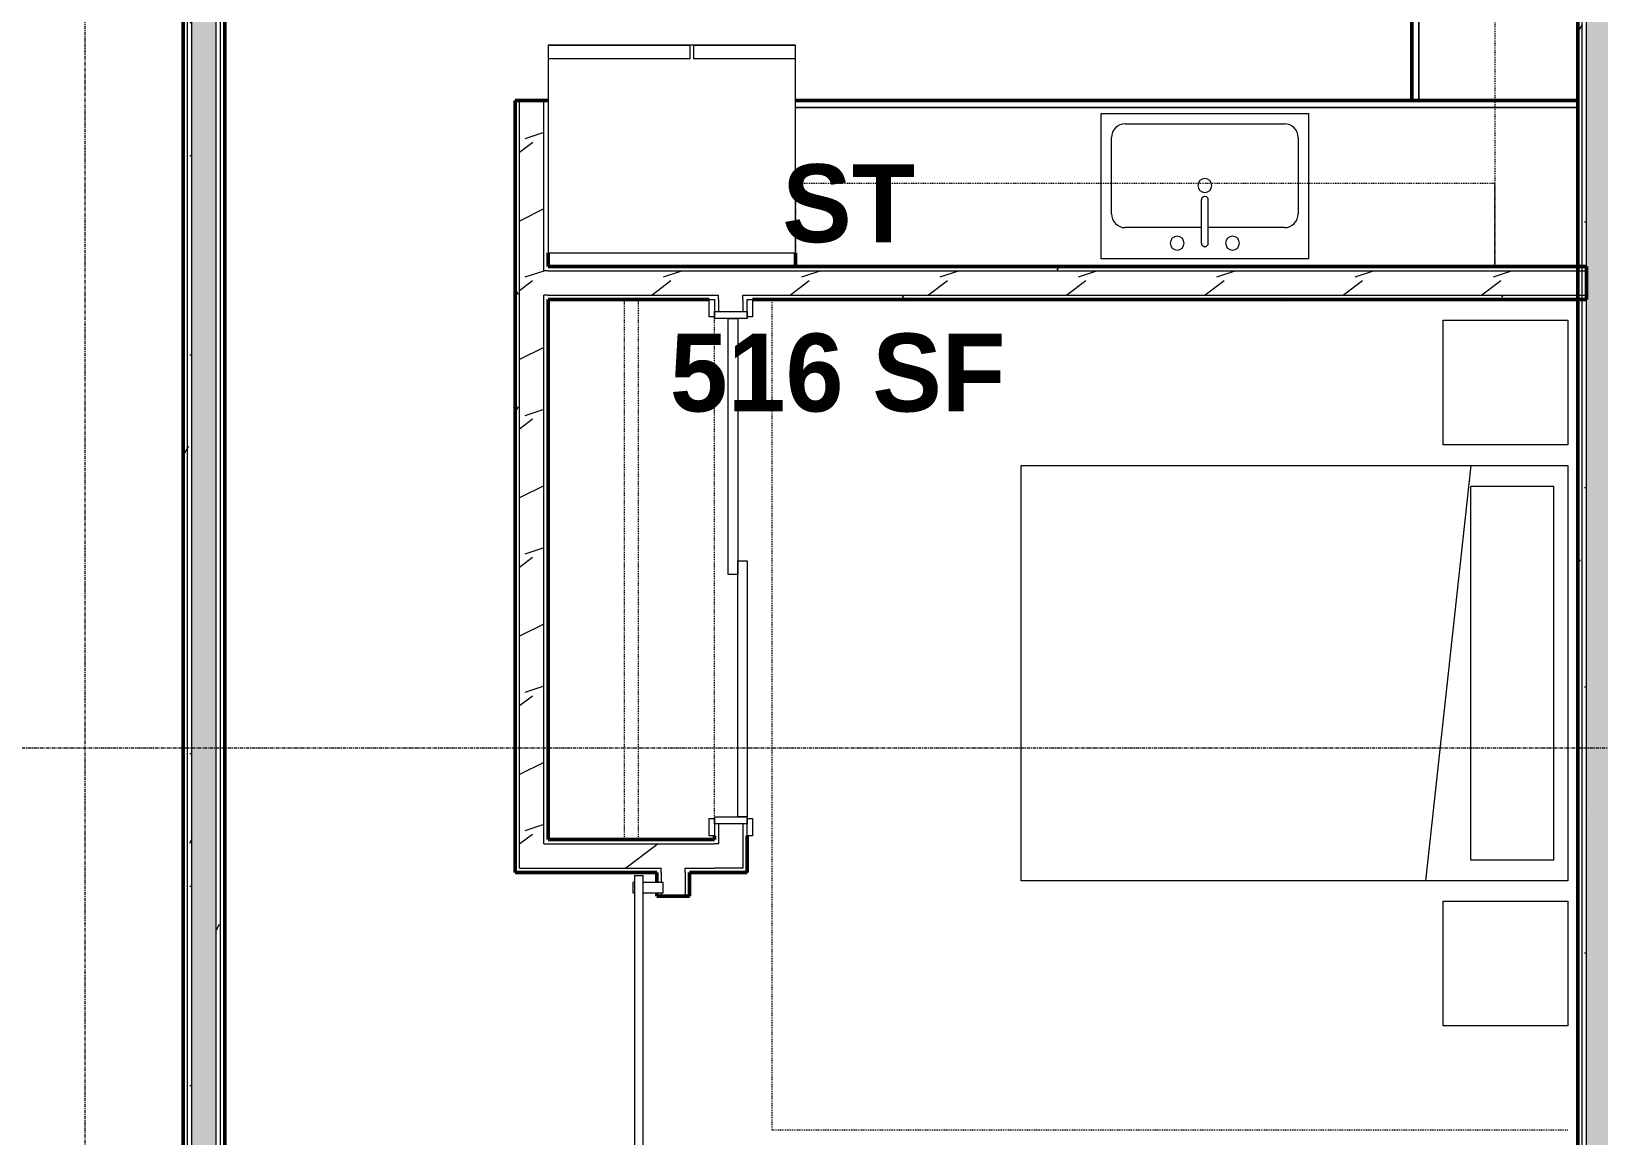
# Model space of a CAD drawing. Extents: x -4294 to -464, y 9706 to 12475.
# Drawn here: x -3162.1 to -2935.5, y 11791.2 to 11950.7 of the extents above; entities that cross this region are included whole.
import ezdxf

# ---------------------------------------------------------------- set-up
doc = ezdxf.new("R2010")
doc.units = 0
doc.linetypes.add('Dash', pattern=[0.25, 0.125, -0.125])
doc.linetypes.add('Grid Line 1_2_', pattern=[0.875, 0.5, -0.125, 0.125, -0.125])
for name, color, linetype, lineweight in [('0-1', 7, 'Continuous', 5), ('0-2', 50, 'Continuous', 13), ('A-AREA-IDEN', 2, 'Continuous', 9), ('A-DOOR-1', 7, 'Continuous', 9), ('A-DOOR-2', 90, 'Continuous', 20), ('A-DOOR-3', 50, 'Continuous', 13), ('A-DOOR-4', 250, 'Continuous', 50), ('A-DOOR-FRAM-1', 90, 'Continuous', 20), ('A-WALL', 113, 'Continuous', 13), ('A-WALL-2', 250, 'Continuous', 50), ('A-WALL-3', 50, 'Continuous', 13), ('A-WALL-PATT-1', 7, 'Continuous', 9), ('A-WALL-PATT-2', 8, 'Continuous', 9), ('A-WALL-PATT-5', 111, 'Continuous', 9), ('I-FURN-1', 7, 'Continuous', 9), ('I-FURN-HDLN-1', 7, 'Dash', 9), ('I-WALL-1', 2, 'Continuous', 50), ('P-SANR-FIXT-1', 7, 'Continuous', 9), ('Q-CASE-1', 250, 'Continuous', 50), ('Q-CASE-2', 7, 'Continuous', 9), ('Q-CASE-HDLN-1', 7, 'Dash', 9), ('Q-SPCQ-1', 7, 'Continuous', 9), ('S-GRID-1', 1, 'Grid Line 1_2_', 9)]:
    doc.layers.add(name, color=color, linetype=linetype, lineweight=lineweight)
doc.styles.add('Century Gothic_B', font='Gothicb.ttf', dxfattribs={"height": 11.25})
pattern_1 = [(0, (0, 0), (38.4, 9.6), [1.584, -27.216, 1.584, -27.216, -153.6]), (0, (0, 0), (38.4, 9.6), [-57.6, 1.584, -56.016, 1.584, -27.216, -67.2]), (0, (0, 0), (38.4, 9.6), [-144, 1.584, -17.616, 1.584, -46.416]), (120, (14.4, 4.8), (-27.513844, 28.4553755), [1.584, -27.216, 1.584, -27.216, -153.6]), (120, (14.4, 4.8), (-27.513844, 28.4553755), [-57.6, 1.584, -56.016, 1.584, -27.216, -67.2]), (120, (14.4, 4.8), (-27.513844, 28.4553755), [-144, 1.584, -17.616, 1.584, -46.416]), (240, (19.2, 24), (-10.886156, -38.0553755), [1.584, -27.216, 1.584, -27.216, -153.6]), (240, (19.2, 24), (-10.886156, -38.0553755), [-57.6, 1.584, -56.016, 1.584, -27.216, -67.2]), (240, (19.2, 24), (-10.886156, -38.0553755), [-144, 1.584, -17.616, 1.584, -46.416])]
pattern_2 = [(216.87, (7.997, 19.992), (59.9755286, 39.9843071), [9.996, -89.964]), (206.565, (19.992, 13.994), (-19.991807, -19.992219), [22.352, -22.352]), (198.435, (19.992, 3.998), (-39.983821, -19.991955), [12.644, -50.576])]
pattern_3 = [(161.57, (0.6, 0.6), (-4.80033747, -0.00041462), [0, -34.152, 3.792, 0]), (18.43, (-0.6, 0.6), (-4.80033747, 0.00041462), [0, -34.152, 3.792, 0]), (108.43, (0.6, 0.6), (2.39913218, -12.00105099), [11.382, -26.562]), (71.57, (-0.6, 0.6), (2.39913218, 12.00105099), [11.382, -26.562])]

# ---------------------------------------------------------------- blocks, each defined once
blk = doc.blocks.new('FOLDING_SLIDING CLOSET - 72_ x 80_-1372885-FLOOR PLAN - 2ND FLOOR')
at = {"layer": 'A-DOOR-1'}
for p, q in [((-38.75, 3.25), (-36.25, 3.25)), ((-38.75, 2.5), (-38.75, 3.25)), ((-36.25, 2.5), (-38.75, 2.5)), ((-36.25, 3.25), (-36.25, 2.5)), ((36.25, 3.25), (38.75, 3.25)), ((36.25, 2.5), (36.25, 3.25)), ((38.75, 2.5), (36.25, 2.5)), ((38.75, 3.25), (38.75, 2.5)), ((-38.75, -2.25), (-36.25, -2.25)), ((-38.75, -3), (-38.75, -2.25)), ((-36.25, -2.25), (-36.25, -3)), ((36.25, -2.25), (38.75, -2.25)), ((36.25, -3), (36.25, -2.25)), ((38.75, -2.25), (38.75, -3)), ((-36.25, -3), (-38.75, -3)), ((38.75, -3), (36.25, -3))]:
    blk.add_line(p, q, dxfattribs=at)
at = {"layer": 'A-DOOR-2'}
for p, q in [((-1, 0.5), (36, 0.5)), ((-1, -0.875), (-1, 0.5)), ((36, 0.5), (36, -0.875)), ((-36, -0.875), (1, -0.875)), ((-36, -2.25), (-36, -0.875)), ((1, -2.25), (-36, -2.25)), ((36, -0.875), (-1, -0.875)), ((1, -0.875), (1, -2.25))]:
    blk.add_line(p, q, dxfattribs=at)
at = {"layer": 'A-DOOR-FRAM-1'}
for p, q in [((-37, 2.5), (-36, 2.5)), ((-37, -2.25), (-37, 2.5)), ((-36, 2.5), (-36, -2.25)), ((36, 2.5), (37, 2.5)), ((36, -2.25), (36, 2.5)), ((37, 2.5), (37, -2.25)), ((-36, -2.25), (-37, -2.25)), ((37, -2.25), (36, -2.25))]:
    blk.add_line(p, q, dxfattribs=at)
blk = doc.blocks.new('Refrigerator_-_Side-by-Side_6047 - 36_ X 30_-345559-FLOOR PLAN - 2ND FLOOR')
at = {"layer": 'Q-SPCQ-1'}
for p, q in [((17.87, 14.42), (-17.88, 14.42)), ((-17.88, 14.42), (-17.88, -15.58)), ((17.87, -15.58), (17.87, 14.42)), ((-17.88, -13.58), (-3.13, -13.58)), ((-17.88, -13.58), (-17.88, -15.58)), ((-3.13, -15.58), (-3.13, -13.58)), ((-2.63, -13.58), (17.87, -13.58)), ((-2.63, -13.58), (-2.63, -15.58)), ((17.87, -15.58), (17.87, -13.58)), ((-17.88, -15.58), (17.87, -15.58)), ((-3.13, -15.58), (-17.88, -15.58)), ((17.87, -15.58), (-2.63, -15.58))]:
    blk.add_line(p, q, dxfattribs=at)
blk = doc.blocks.new('OD_CW_Base Cabinet - OD_CW_Base Cabinet-1964684-FLOOR PLAN - 2ND FLOOR')
at = {"layer": 'Q-CASE-1'}
for p, q in [((0.74, 0), (113.84, 0)), ((0.74, -24), (0.74, -22))]:
    blk.add_line(p, q, dxfattribs=at)
at = {"layer": 'Q-CASE-2'}
for p, q in [((0.74, 0), (113.84, 0)), ((113.84, -1), (0.74, -1)), ((0.74, -1), (113.84, -1)), ((0.74, -24), (0.74, -22))]:
    blk.add_line(p, q, dxfattribs=at)
blk = doc.blocks.new('Sink Kitchen-Single - 30_ x 21_-1372827-FLOOR PLAN - 2ND FLOOR')
at = {"layer": 'P-SANR-FIXT-1'}
for p, q in [((-14.38, 10.41), (15.62, 10.41)), ((-14.38, -10.59), (-14.38, 10.41)), ((15.62, 10.41), (15.62, -10.59)), ((-12.88, -4.09), (-12.88, 6.91)), ((-10.88, 8.91), (12.12, 8.91)), ((14.12, 6.91), (14.12, -4.09)), ((0.12, -8.34), (0.12, -2.09)), ((1.12, -8.34), (1.12, -2.09)), ((0.12, -6.09), (-10.88, -6.09)), ((12.12, -6.09), (1.12, -6.09)), ((15.62, -10.59), (-14.38, -10.59))]:
    blk.add_line(p, q, dxfattribs=at)
for centre, radius, start, end in [((-10.88, 6.91), 2, 90, 180), ((12.12, 6.91), 2, 360, 90), ((0.62, 0), 1, 360, 180), ((0.62, 0), 1, 180, 0), ((0.62, -2.09), 0.5, 360, 180), ((-10.88, -4.09), 2, 180, 270), ((12.12, -4.09), 2, 270, 0), ((-3.38, -8.34), 1, 360, 180), ((-3.38, -8.34), 1, 180, 0), ((0.62, -8.34), 0.5, 180, 0), ((4.62, -8.34), 1, 0, 180), ((4.62, -8.34), 1, 180, 0)]:
    blk.add_arc(centre, radius, start, end, dxfattribs=at)
blk = doc.blocks.new('OD_CW_Base Cabinet - OD_CW_Base Cabinet-1964726-FLOOR PLAN - 2ND FLOOR')
at = {"layer": 'Q-CASE-1'}
for p, q in [((0.74, -24), (0.74, 0)), ((0.74, 0), (133.01, 0))]:
    blk.add_line(p, q, dxfattribs=at)
at = {"layer": 'Q-CASE-2'}
for p, q in [((0.74, -1), (0.74, 0)), ((0.74, 0), (133.01, 0)), ((46.97, -1), (0.74, -1)), ((0.74, -24), (0.74, -1)), ((0.74, -1), (46.97, -1)), ((133.01, -1), (70.97, -1)), ((70.97, -1), (133.01, -1))]:
    blk.add_line(p, q, dxfattribs=at)
blk = doc.blocks.new('OD_CW_Upper Cabinet - OD_CW_Upper Cabinet-1964754-FLOOR PLAN - 2ND FLOOR')
at = {"layer": 'Q-CASE-HDLN-1'}
for p, q in [((157.01, 24), (0.74, 24)), ((0.74, 24), (0.74, 12)), ((157.01, 12), (157.01, 24)), ((0.74, 12), (157.01, 12))]:
    blk.add_line(p, q, dxfattribs=at)
blk = doc.blocks.new('Interior_barn_door_18732 - Interior_barn_door_18732-1656080-FLOOR PLAN - 2ND FLOOR')
at = {"layer": 'A-DOOR-1'}
for p, q in [((-23.69, 6.07), (-23.69, 6)), ((-23.62, 6.07), (-23.69, 6.07)), ((-23.69, 6.07), (-23.44, 6.07)), ((-23.63, 6.57), (-23.63, 6.32)), ((-23.59, 6.57), (-23.59, 6.32)), ((-23.56, 6.57), (-22.49, 6.57)), ((-22.49, 6.32), (-23.56, 6.32)), ((-23.44, 6.07), (-22.69, 6.07)), ((-23.32, 6.32), (-23.32, 6.07)), ((-23.32, 6.32), (-23.32, 6.07)), ((-22.82, 6.07), (-22.82, 6.32)), ((-22.82, 6.07), (-22.82, 6.32)), ((-22.69, 6.07), (-22.44, 6.07)), ((-22.44, 6.07), (-22.51, 6.07)), ((-22.49, 6.57), (-22.49, 6.32)), ((-22.44, 6), (-22.44, 6.07)), ((-20.62, 6.32), (-20.62, 6.57))]:
    blk.add_line(p, q, dxfattribs=at)
for points in [[(-23.63, 6.57), (-23.62, 6.57), (-23.6, 6.57), (-23.58, 6.57)], [(-23.58, 6.32), (-23.6, 6.32), (-23.62, 6.32), (-23.63, 6.32)]]:
    blk.add_open_spline(points, degree=3, dxfattribs=at)
for points, knots in [([(-22.49, 6.57), (-22.05, 6.57), (-21.63, 6.57), (-21.29, 6.57), (-20.97, 6.57), (-20.65, 6.57), (-20.61, 6.57), (-20.63, 6.57), (-20.63, 6.57)], [-0.722227, -0.722227, -0.722227, -0.722227, -0.6854273, -0.6485379, -0.6054888, -0.5563887, -0.4969616, -0.4885654, -0.4885654, -0.4885654, -0.4885654]), ([(-20.63, 6.32), (-20.63, 6.32), (-20.61, 6.32), (-20.65, 6.32), (-20.97, 6.32), (-21.29, 6.32), (-21.63, 6.32), (-22.05, 6.32), (-22.49, 6.32)], [0.4885654, 0.4885654, 0.4885654, 0.4885654, 0.4969616, 0.5563887, 0.6054888, 0.6485379, 0.6854273, 0.722227, 0.722227, 0.722227, 0.722227])]:
    blk.add_open_spline(points, degree=3, knots=knots, dxfattribs=at)
at = {"layer": 'A-DOOR-3'}
for p, q in [((-53.23, 5.57), (-60, 5.57)), ((-60, 4.95), (-60, 5.57)), ((-60, 4.32), (-60, 4.95)), ((-57.5, 5.85), (-59, 5.85)), ((-59, 5.85), (-59, 5.57)), ((-57.5, 5.57), (-57.5, 5.85)), ((-53.56, 6), (-52.06, 6)), ((-53.56, 6), (-53.56, 5.67)), ((-53.56, 5.67), (-52.06, 5.67)), ((-53.29, 5.67), (-52.82, 4.92)), ((-52.82, 4.98), (-53.29, 4.23)), ((-52.76, 4.92), (-52.29, 5.67)), ((-52.29, 4.23), (-52.76, 4.98)), ((-23.44, 5.57), (-52.35, 5.57)), ((-52.06, 5.67), (-52.06, 6)), ((-24.9, 5.82), (-50.9, 5.82)), ((-23.73, 6), (-22.23, 6)), ((-23.73, 5.67), (-23.73, 6)), ((-23.73, 5.67), (-22.23, 5.67)), ((-23.5, 5.67), (-23.03, 4.92)), ((-23.03, 4.98), (-23.5, 4.23)), ((-22.97, 4.92), (-22.5, 5.67)), ((-22.5, 4.23), (-22.97, 4.98)), ((21, 5.57), (-22.56, 5.57)), ((-22.23, 6), (-22.23, 5.67)), ((18.5, 5.85), (18.5, 5.57)), ((20, 5.85), (18.5, 5.85)), ((20, 5.57), (20, 5.85)), ((21, 5.57), (21, 4.95)), ((21, 4.95), (21, 4.32)), ((-60, 4.32), (-53.24, 4.32)), ((-59, 4.32), (-59, 1.47)), ((-57.5, 1.47), (-57.5, 4.32)), ((-52.79, 4.23), (-53.29, 4.23)), ((-52.29, 4.23), (-52.79, 4.23)), ((-52.35, 4.32), (-23.44, 4.32)), ((-50.9, 4.07), (-24.9, 4.07)), ((-23, 4.23), (-23.5, 4.23)), ((-22.5, 4.23), (-23, 4.23)), ((-22.56, 4.32), (21, 4.32)), ((18.5, 4.32), (18.5, 1.47)), ((20, 1.47), (20, 4.32)), ((-59, 1.47), (-57.5, 1.47)), ((18.5, 1.47), (20, 1.47))]:
    blk.add_line(p, q, dxfattribs=at)
at = {"layer": 'A-DOOR-4'}
for p, q in [((-55.9, 5.82), (-53.56, 5.82)), ((-55.9, 5.57), (-55.9, 5.82)), ((-52.06, 5.82), (-50.9, 5.82)), ((-50.9, 5.82), (-50.9, 5.57)), ((-24.9, 5.82), (-23.73, 5.82)), ((-24.9, 5.57), (-24.9, 5.82)), ((-22.23, 5.82), (-19.9, 5.82)), ((-19.9, 5.82), (-19.9, 5.55)), ((-55.9, 4.07), (-55.9, 4.32)), ((-50.9, 4.07), (-55.9, 4.07)), ((-50.9, 4.33), (-50.9, 4.07)), ((-24.9, 4.07), (-24.9, 4.33)), ((-19.9, 4.07), (-24.9, 4.07)), ((-19.9, 4.34), (-19.9, 4.07))]:
    blk.add_line(p, q, dxfattribs=at)
blk = doc.blocks.new('OD_CW_Upper Cabinet - OD_CW_Upper Cabinet-1964653-FLOOR PLAN - 2ND FLOOR')
at = {"layer": 'Q-CASE-HDLN-1'}
for p, q in [((101.84, 24), (0.74, 24)), ((0.74, 24), (0.74, 12)), ((101.84, 12), (101.84, 24)), ((0.74, 12), (101.84, 12))]:
    blk.add_line(p, q, dxfattribs=at)
blk = doc.blocks.new('OD_CW_Closet - OD_CW_Closet-1690832-FLOOR PLAN - 2ND FLOOR')
at = {"layer": 'Q-CASE-HDLN-1'}
for p, q in [((0.74, -24), (0.74, -0.73)), ((3.24, 0), (75.74, 0)), ((78.24, 0), (78.78, 0)), ((78.78, 0), (78.78, -24)), ((0.74, -11), (78.78, -11)), ((0.74, -13), (78.78, -13)), ((78.78, -24), (0.74, -24))]:
    blk.add_line(p, q, dxfattribs=at)
blk = doc.blocks.new('Bed-Standard - Queen 60_ x 79_-V55-FLOOR PLAN - 2ND FLOOR')
at = {"layer": 'I-FURN-1'}
for p, q in [((-19.31, 41.3), (40.69, 41.3)), ((-19.31, -37.7), (-19.31, 41.3)), ((40.69, 41.3), (40.69, -37.7)), ((40.69, -23.7), (-19.31, -17.13)), ((-16.31, -23.7), (37.69, -23.7)), ((-16.31, -35.7), (-16.31, -23.7)), ((37.69, -35.7), (37.69, -23.7)), ((-16.31, -35.7), (37.69, -35.7)), ((40.69, -37.7), (-19.31, -37.7))]:
    blk.add_line(p, q, dxfattribs=at)
at = {"layer": 'I-FURN-HDLN-1'}
for p, q in [((-55.31, 77.3), (64.69, 77.3)), ((-55.31, -37.7), (-55.31, 77.3))]:
    blk.add_line(p, q, dxfattribs=at)
blk = doc.blocks.new('Table-Night Stand - 18_ x 18_ x 24_-1372838-FLOOR PLAN - 2ND FLOOR')
at = {"layer": 'I-FURN-1'}
for p, q in [((0.15, 0), (18.15, 0)), ((0.15, -18), (0.15, 0)), ((18.15, 0), (18.15, -18)), ((18.15, -18), (0.15, -18))]:
    blk.add_line(p, q, dxfattribs=at)
blk = doc.blocks.new('CTR - 1st Phase - Unit Layouts_rvt-1-FLOOR PLAN - 2ND FLOOR')
at = {"layer": 'A-WALL-PATT-1'}
h = blk.add_hatch(dxfattribs=at)
h.set_pattern_fill('FP_1', color=256, style=0, pattern_type=2)
h.set_pattern_definition(pattern_1)
h.paths.add_polyline_path([(-3092.12, 11829.84), (-3091.5, 11829.84), (-3091.5, 11940.76), (-3092.12, 11940.76), (-3092.12, 11833.34)], flags=0)
h = blk.add_hatch(dxfattribs=at)
h.set_pattern_fill('FP_1', color=256, style=0, pattern_type=2)
h.set_pattern_definition(pattern_1)
h.paths.add_polyline_path([(-2961.52, 11916.14), (-2938.52, 11916.14), (-2938.52, 11916.76), (-3087.37, 11916.76), (-3087.37, 11916.14), (-3008.73, 11916.14)], flags=0)
h = blk.add_hatch(dxfattribs=at)
h.set_pattern_fill('FP_1', color=256, style=0, pattern_type=2)
h.set_pattern_definition(pattern_1)
h.paths.add_polyline_path([(-3064.1, 11912.01), (-3062.73, 11912.01), (-3062.73, 11912.64), (-3087.37, 11912.64), (-3087.37, 11912.01)], flags=0)
h.paths.add_polyline_path([(-3058.32, 11912.01), (-2938.52, 11912.01), (-2938.52, 11912.64), (-3059.23, 11912.64), (-3059.23, 11912.01), (-3058.6, 11912.01)], flags=0)
h = blk.add_hatch(dxfattribs=at)
h.set_pattern_fill('FP_1', color=256, style=0, pattern_type=2)
h.set_pattern_definition(pattern_1)
h.paths.add_polyline_path([(-3071.67, 11742.34), (-3071.05, 11742.34), (-3071.05, 11748.79), (-3071.67, 11748.79)], flags=0)
h.paths.add_polyline_path([(-3071.05, 11750.29), (-3071.05, 11789.79), (-3071.67, 11789.79), (-3071.67, 11750.29), (-3071.15, 11750.29)], flags=0)
h.paths.add_polyline_path([(-3071.67, 11825.79), (-3071.05, 11825.79), (-3071.05, 11826.29), (-3071.67, 11826.29)], flags=0)
h.paths.add_polyline_path([(-3071.41, 11827.79), (-3071.05, 11827.79), (-3071.05, 11829.21), (-3071.67, 11829.21), (-3071.67, 11827.79)], flags=0)
at = {"layer": 'A-WALL-PATT-2'}
h = blk.add_hatch(dxfattribs=at)
h.set_pattern_fill('FP_2', color=256, style=0, pattern_type=2)
h.set_pattern_definition(pattern_2)
h.paths.add_polyline_path([(-3088, 11833.34), (-3088, 11833.34), (-3088, 11940.76), (-3091.5, 11940.76), (-3091.5, 11833.34), (-3091.43, 11833.34)], flags=0)
h = blk.add_hatch(dxfattribs=at)
h.set_pattern_fill('FP_2', color=256, style=0, pattern_type=2)
h.set_pattern_definition(pattern_2)
h.paths.add_polyline_path([(-2937.27, 11912.64), (-2937.27, 11916.14), (-3088, 11916.14), (-3088, 11912.64), (-2937.9, 11912.64)], flags=0)
h = blk.add_hatch(dxfattribs=at)
h.set_pattern_fill('FP_2', color=256, style=0, pattern_type=2)
h.set_pattern_definition(pattern_2)
h.paths.add_polyline_path([(-3071.05, 11829.84), (-3062.73, 11829.84), (-3062.73, 11833.34), (-3091.5, 11833.34), (-3091.5, 11829.84), (-3077.65, 11829.84)], flags=0)
h = blk.add_hatch(dxfattribs=at)
h.set_pattern_fill('FP_2', color=256, style=0, pattern_type=2)
h.set_pattern_definition(pattern_2)
h.paths.add_polyline_path([(-3071.05, 11742.34), (-3067.55, 11742.34), (-3067.56, 11789.79), (-3071.05, 11789.79), (-3071.05, 11750.29), (-3070.77, 11750.29), (-3070.77, 11748.79), (-3071.05, 11748.79)], flags=0)
h.paths.add_polyline_path([(-3071.05, 11825.79), (-3067.55, 11825.79), (-3067.55, 11829.84), (-3071.05, 11829.84), (-3071.05, 11827.79), (-3070.77, 11827.79), (-3070.77, 11826.29), (-3071.05, 11826.29)], flags=0)
at = {"layer": 'A-WALL-2'}
for p, q in [((-3092.12, 11940.76), (-3092.12, 11833.96)), ((-3087.37, 11940.76), (-3092.12, 11940.76)), ((-3087.37, 11916.76), (-3087.37, 11918.76)), ((-2937.27, 11916.76), (-3087.37, 11916.76)), ((-2937.27, 11912.01), (-2937.27, 11916.76)), ((-3087.37, 11912.01), (-3064.1, 11912.01)), ((-3087.37, 11833.96), (-3087.37, 11912.01)), ((-3057.85, 11912.01), (-2937.27, 11912.01)), ((-3092.12, 11833.96), (-3092.12, 11829.84)), ((-3063.35, 11833.96), (-3087.37, 11833.96)), ((-3063.35, 11834.51), (-3063.35, 11833.96)), ((-3058.6, 11829.21), (-3058.6, 11834.51)), ((-3092.12, 11829.84), (-3092.12, 11829.21)), ((-3092.12, 11829.21), (-3071.67, 11829.21)), ((-3071.67, 11829.21), (-3071.67, 11827.79)), ((-3066.92, 11825.79), (-3066.92, 11829.21)), ((-3066.92, 11829.21), (-3063.35, 11829.21)), ((-3063.35, 11829.21), (-3059.23, 11829.21)), ((-3059.23, 11829.21), (-3058.6, 11829.21)), ((-3071.67, 11826.29), (-3071.67, 11825.79)), ((-3071.67, 11825.79), (-3066.92, 11825.79))]:
    blk.add_line(p, q, dxfattribs=at)
at = {"layer": 'A-WALL-3'}
for p, q in [((-3091.5, 11833.96), (-3091.5, 11940.76)), ((-3088, 11916.14), (-3088, 11940.76)), ((-3087.37, 11916.14), (-3088, 11916.14)), ((-3087.37, 11916.14), (-2937.27, 11916.14)), ((-3087.37, 11912.64), (-3088, 11912.64)), ((-3088, 11833.96), (-3088, 11912.64)), ((-3087.37, 11912.64), (-3062.73, 11912.64)), ((-3062.73, 11912.01), (-3062.73, 11912.64)), ((-3059.23, 11912.01), (-3059.23, 11912.64)), ((-3059.23, 11912.64), (-2937.27, 11912.64)), ((-3062.73, 11912.01), (-3062.73, 11910.26)), ((-3059.23, 11912.01), (-3059.23, 11910.26)), ((-3062.73, 11836.26), (-3062.73, 11833.34)), ((-3059.23, 11836.26), (-3059.23, 11829.84)), ((-3091.5, 11833.34), (-3091.5, 11833.96)), ((-3091.5, 11829.84), (-3091.5, 11833.34)), ((-3088, 11833.34), (-3088, 11833.96)), ((-3088, 11833.34), (-3063.35, 11833.34)), ((-3062.73, 11833.34), (-3063.35, 11833.34)), ((-3091.5, 11829.84), (-3071.05, 11829.84)), ((-3071.05, 11829.21), (-3071.05, 11829.84)), ((-3071.05, 11829.21), (-3071.05, 11827.79)), ((-3067.55, 11829.21), (-3067.55, 11829.84)), ((-3067.55, 11829.84), (-3063.35, 11829.84)), ((-3067.55, 11829.21), (-3067.55, 11825.79)), ((-3062.73, 11829.84), (-3063.35, 11829.84)), ((-3059.23, 11829.84), (-3062.73, 11829.84)), ((-3071.05, 11826.29), (-3071.05, 11825.79))]:
    blk.add_line(p, q, dxfattribs=at)
at = {"layer": '0-2'}
for name, p, rotation in [('OD_CW_Base Cabinet - OD_CW_Base Cabinet-1964726-FLOOR PLAN - 2ND FLOOR', (-2962.52, 11940.02), 89.99999999998668), ('OD_CW_Upper Cabinet - OD_CW_Upper Cabinet-1964754-FLOOR PLAN - 2ND FLOOR', (-2962.52, 12073.77), 269.9999999999818), ('Refrigerator_-_Side-by-Side_6047 - 36_ X 30_-345559-FLOOR PLAN - 2ND FLOOR', (-3069.5, 11933.18), 180), ('OD_CW_Upper Cabinet - OD_CW_Upper Cabinet-1964653-FLOOR PLAN - 2ND FLOOR', (-2949.79, 11940.76), 180), ('OD_CW_Closet - OD_CW_Closet-1690832-FLOOR PLAN - 2ND FLOOR', (-3063.37, 11912.75), 270.000000000007), ('FOLDING_SLIDING CLOSET - 72_ x 80_-1372885-FLOOR PLAN - 2ND FLOOR', (-3060.85, 11873.26), 90.0000000000005), ('Bed-Standard - Queen 60_ x 79_-V55-FLOOR PLAN - 2ND FLOOR', (-2977.7, 11847.32), 90.00000000000772), ('Table-Night Stand - 18_ x 18_ x 24_-1372838-FLOOR PLAN - 2ND FLOOR', (-2958, 11890.86), 90.00000000001218), ('Interior_barn_door_18732 - Interior_barn_door_18732-1656080-FLOOR PLAN - 2ND FLOOR', (-3069.3, 11807.79), 89.99999999999514), ('Table-Night Stand - 18_ x 18_ x 24_-1372838-FLOOR PLAN - 2ND FLOOR', (-2958, 11806.93), 90.00000000000772)]:
    blk.add_blockref(name, p, dxfattribs=dict(at, rotation=rotation))
for name, p in [('OD_CW_Base Cabinet - OD_CW_Base Cabinet-1964684-FLOOR PLAN - 2ND FLOOR', (-3052.36, 11940.76)), ('Sink Kitchen-Single - 30_ x 21_-1372827-FLOOR PLAN - 2ND FLOOR', (-2993.07, 11928.48))]:
    blk.add_blockref(name, p, dxfattribs=at)
blk = doc.blocks.new('CTR - 1st Phase - Shell_rvt-1-FLOOR PLAN - 2ND FLOOR')
at = {"layer": 'S-GRID-1'}
for p, q in [((-3154.32, 9836.18), (-3154.32, 12413.74)), ((-464.45, 11847.19), (-4232.19, 11847.19))]:
    blk.add_line(p, q, dxfattribs=at)

msp = doc.modelspace()

# ---------------------------------------------------------------- hatches: boundary and pattern name
at = {"layer": 'A-WALL-PATT-5'}
h = msp.add_hatch(dxfattribs=at)
h.set_pattern_fill('FP_1', color=256, style=0, pattern_type=2)
h.set_pattern_definition(pattern_1)
h.paths.add_polyline_path([(-3139.4987, 11743.5894), (-3139.4987, 12109.9644), (-3140.1237, 12109.9644), (-3140.1237, 11743.5894)], flags=0)
h = msp.add_hatch(dxfattribs=at)
h.set_pattern_fill('FP_1', color=256, style=0, pattern_type=2)
h.set_pattern_definition(pattern_1)
h.paths.add_polyline_path([(-3139.4987, 11742.9644), (-3138.8737, 11742.9644), (-3138.8737, 12109.9644), (-3139.4987, 12109.9644), (-3139.4987, 11743.5894)], flags=0)
h = msp.add_hatch(dxfattribs=at)
h.set_pattern_fill('FP_41', color=256, style=0, pattern_type=2)
h.set_pattern_definition(pattern_3)
h.paths.add_polyline_path([(-3138.8737, 11742.3394), (-3135.3737, 11742.3394), (-3135.3737, 12109.9644), (-3138.8737, 12109.9644), (-3138.8737, 11742.9644)], flags=0)
h = msp.add_hatch(dxfattribs=at)
h.set_pattern_fill('FP_1', color=256, style=0, pattern_type=2)
h.set_pattern_definition(pattern_1)
h.paths.add_polyline_path([(-3135.3737, 11742.9644), (-3134.7487, 11742.9644), (-3134.7487, 12109.9644), (-3135.3737, 12109.9644), (-3135.3737, 11743.2048)], flags=0)
h = msp.add_hatch(dxfattribs=at)
h.set_pattern_fill('FP_1', color=256, style=0, pattern_type=2)
h.set_pattern_definition(pattern_1)
h.paths.add_polyline_path([(-3134.1237, 11743.5894), (-3134.1237, 12109.9644), (-3134.7487, 12109.9644), (-3134.7487, 11743.5894)], flags=0)
h = msp.add_hatch(dxfattribs=at)
h.set_pattern_fill('FP_1', color=256, style=0, pattern_type=2)
h.set_pattern_definition(pattern_1)
h.paths.add_polyline_path([(-2937.8987, 11722.6394), (-2937.8987, 11912.6363), (-2938.5237, 11912.6363), (-2938.5237, 11722.6394)], flags=0)
h.paths.add_polyline_path([(-2938.5237, 11916.1363), (-2937.8987, 11916.1363), (-2937.8987, 12109.9644), (-2938.5237, 12109.9644), (-2938.5237, 11986.994)], flags=0)
h = msp.add_hatch(dxfattribs=at)
h.set_pattern_fill('FP_1', color=256, style=0, pattern_type=2)
h.set_pattern_definition(pattern_1)
h.paths.add_polyline_path([(-2937.8987, 11722.0144), (-2937.2737, 11722.0174), (-2937.2737, 11912.6363), (-2937.8987, 11912.6363), (-2937.8987, 11722.6394)], flags=0)
h.paths.add_polyline_path([(-2937.2737, 11916.1363), (-2937.2737, 12109.9644), (-2937.8987, 12109.9644), (-2937.8987, 11916.1363), (-2937.5865, 11916.1363)], flags=0)
h = msp.add_hatch(dxfattribs=at)
h.set_pattern_fill('FP_41', color=256, style=0, pattern_type=2)
h.set_pattern_definition(pattern_3)
h.paths.add_polyline_path([(-2937.2737, 11721.3894), (-2933.7737, 11721.3894), (-2933.7737, 12109.9644), (-2937.2737, 12109.9644), (-2937.2737, 11722.0144)], flags=0)

# ---------------------------------------------------------------- linework, layer by layer
at = {"layer": 'A-WALL'}
for p, q in [((-3139.4987, 11742.9644), (-3139.4987, 12109.9644)), ((-3138.8737, 11742.3394), (-3138.8737, 12109.9644)), ((-3135.3737, 11742.3394), (-3135.3737, 12109.9644)), ((-3134.7487, 11742.9644), (-3134.7487, 12109.9644)), ((-2937.8987, 11722.0144), (-2937.8987, 12109.9644)), ((-2937.2737, 11721.3894), (-2937.2737, 12109.9644))]:
    msp.add_line(p, q, dxfattribs=at)
at = {"layer": 'I-WALL-1'}
for p, q in [((-2938.5237, 12109.9644), (-2938.5237, 11722.6394)), ((-3140.1237, 12011.9745), (-3140.1237, 11743.5894)), ((-3134.1237, 11743.5894), (-3134.1237, 12011.9791))]:
    msp.add_line(p, q, dxfattribs=at)

# ---------------------------------------------------------------- block references
at = {"layer": '0-1'}
for name in ['CTR - 1st Phase - Shell_rvt-1-FLOOR PLAN - 2ND FLOOR', 'CTR - 1st Phase - Unit Layouts_rvt-1-FLOOR PLAN - 2ND FLOOR']:
    msp.add_blockref(name, (0, 0), dxfattribs=at)

# ---------------------------------------------------------------- texts
at = {"layer": 'A-AREA-IDEN', "char_height": 11.25, "attachment_point": 1, "style": 'Century Gothic_B'}
for s, insert, width in [('ST', (-3053.5306, 11931.5385), 18.18), ('516 SF', (-3069.7825, 11907.0809), 57.57)]:
    msp.add_mtext(s, dxfattribs=dict(at, insert=insert, width=width))

doc.saveas('drawing.dxf')
